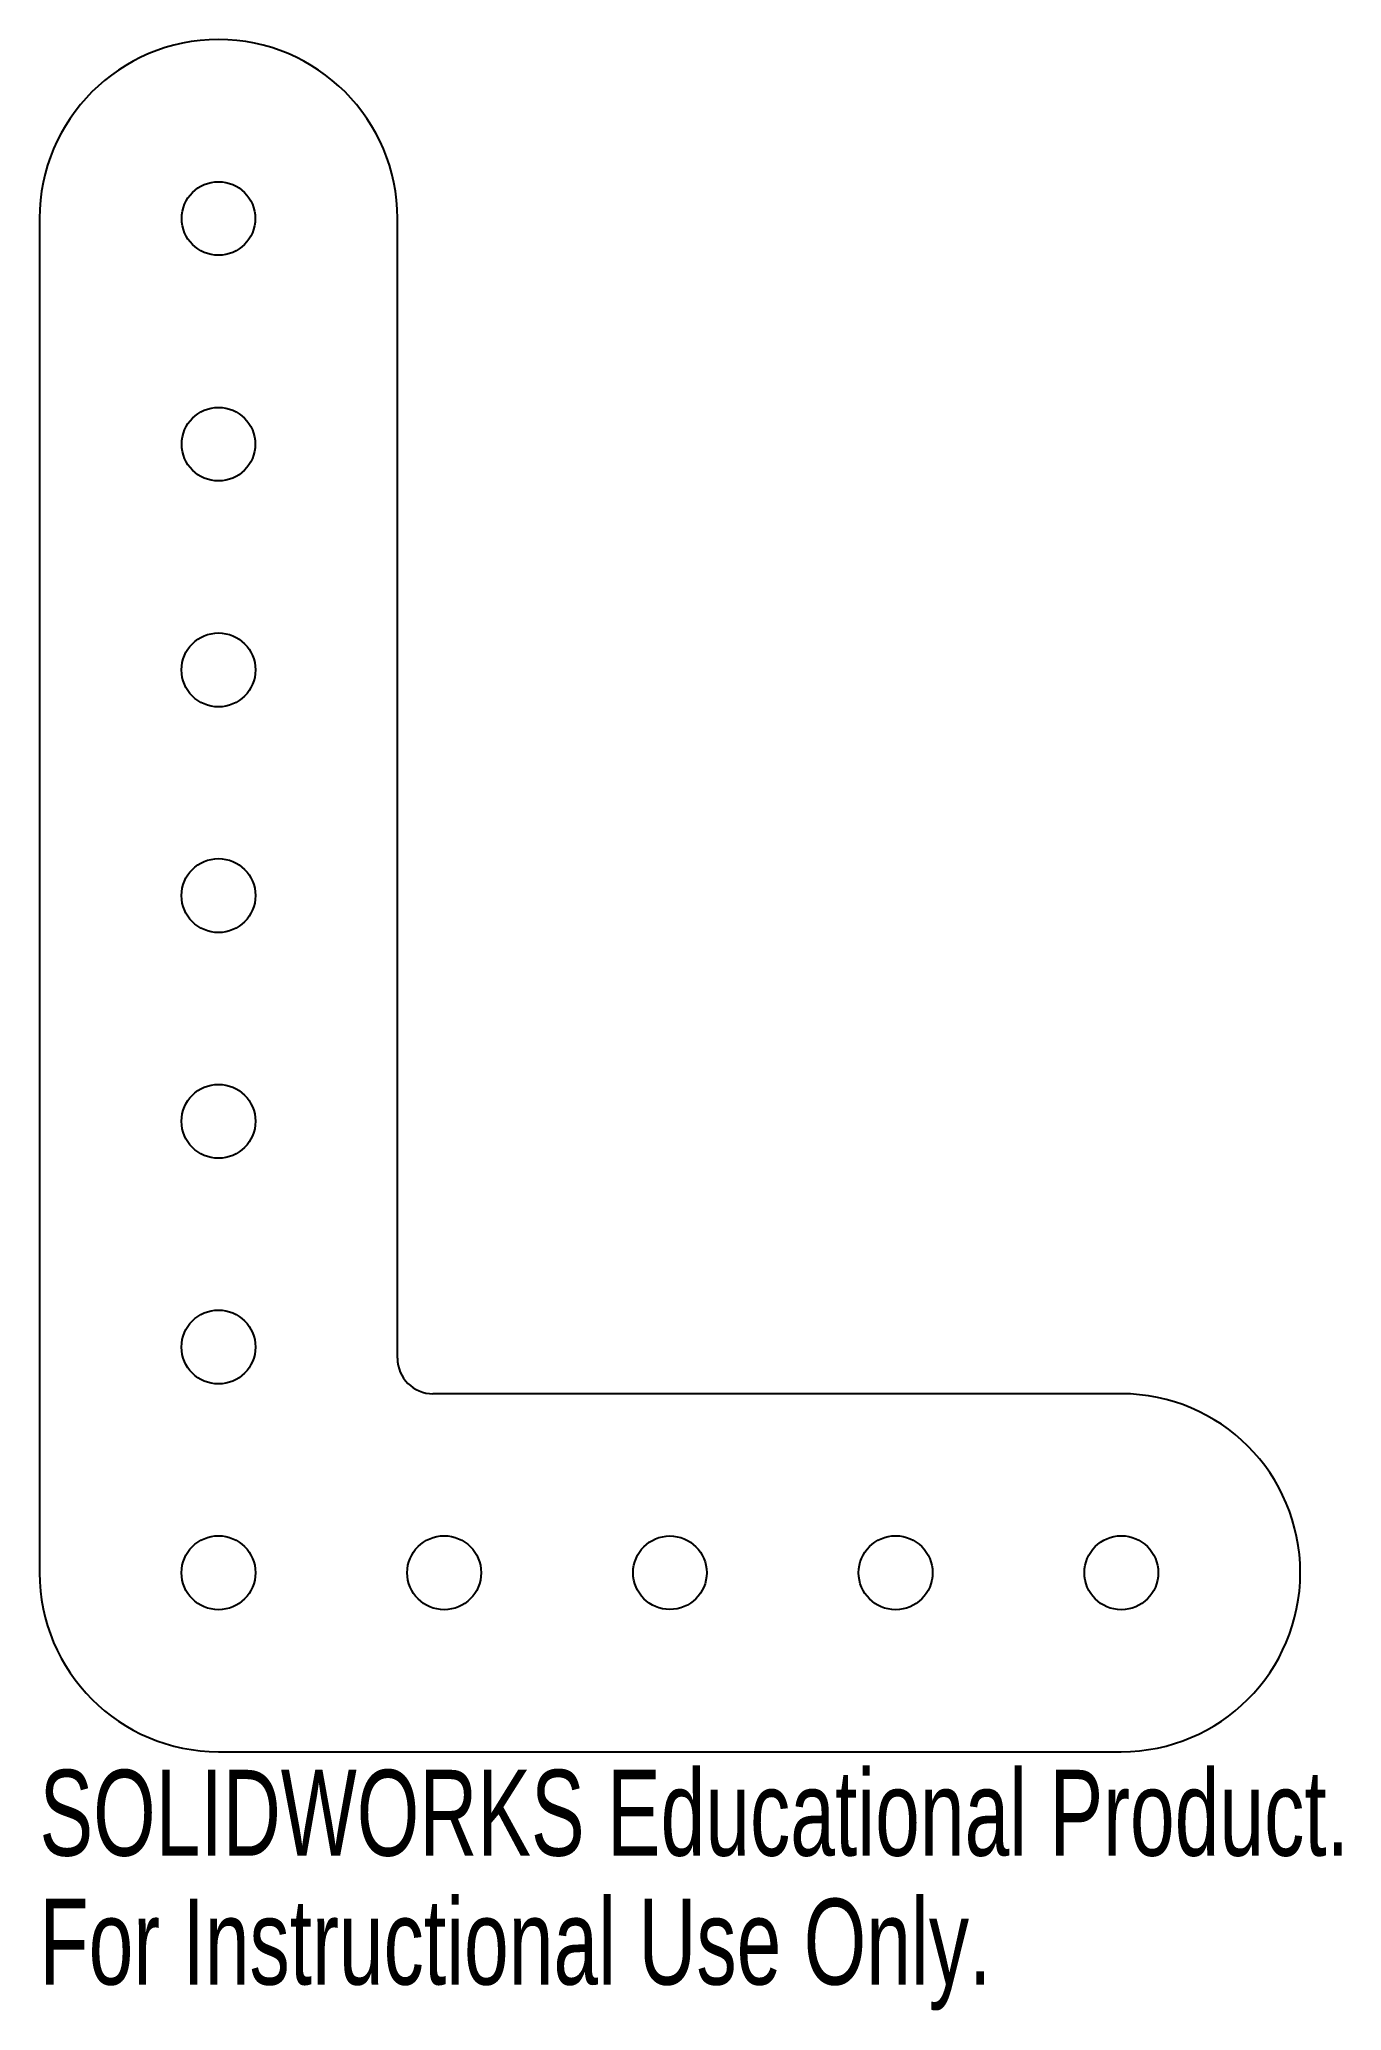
# Model space of a CAD drawing. Header units: millimetres. Extents: x -10 to 63, y -25 to 86.
import ezdxf

# ---------------------------------------------------------------- set-up
doc = ezdxf.new("R2010")
doc.units = ezdxf.units.MM
doc.styles.add('SLDTEXTSTYLE0', font='TXT', dxfattribs={"width": 0.7})

msp = doc.modelspace()

# ---------------------------------------------------------------- linework, layer by layer
at = {"color": 7, "linetype": 'Continuous', "lineweight": 25}
for p, q in [((-10.07, 76.2), (-10.07, 0)), ((10.07, 12.07), (10.07, 76.2)), ((50.8, 10.07), (12.07, 10.07)), ((0, -10.07), (50.8, -10.07))]:
    msp.add_line(p, q, dxfattribs=at)
for centre, radius in [((0, 76.2), 2.07), ((0, 63.5), 2.07), ((0, 50.8), 2.08), ((0, 38.1), 2.08), ((0, 25.4), 2.08), ((0, 12.7), 2.08), ((0, 0), 2.08), ((12.7, 0), 2.08), ((25.4, 0), 2.07), ((38.1, 0), 2.08), ((50.8, 0), 2.08)]:
    msp.add_circle(centre, radius, dxfattribs=at)
for centre, radius, start, end in [((0, 76.2), 10.07, 0, 180), ((12.07, 12.07), 2, 180, 270), ((50.8, 0), 10.07, 270, 90), ((0, 0), 10.07, 180, 270)]:
    msp.add_arc(centre, radius, start, end, dxfattribs=at)

# ---------------------------------------------------------------- texts
at = {"color": 7, "linetype": 'Continuous', "char_height": 4.8336, "attachment_point": 1, "style": 'SLDTEXTSTYLE0'}
for s, insert in [('SOLIDWORKS Educational Product.', (-10.07, -11.09)), ('For Instructional Use Only.', (-10.07, -18.34))]:
    msp.add_mtext(s, dxfattribs=dict(at, insert=insert))

doc.saveas('drawing.dxf')
